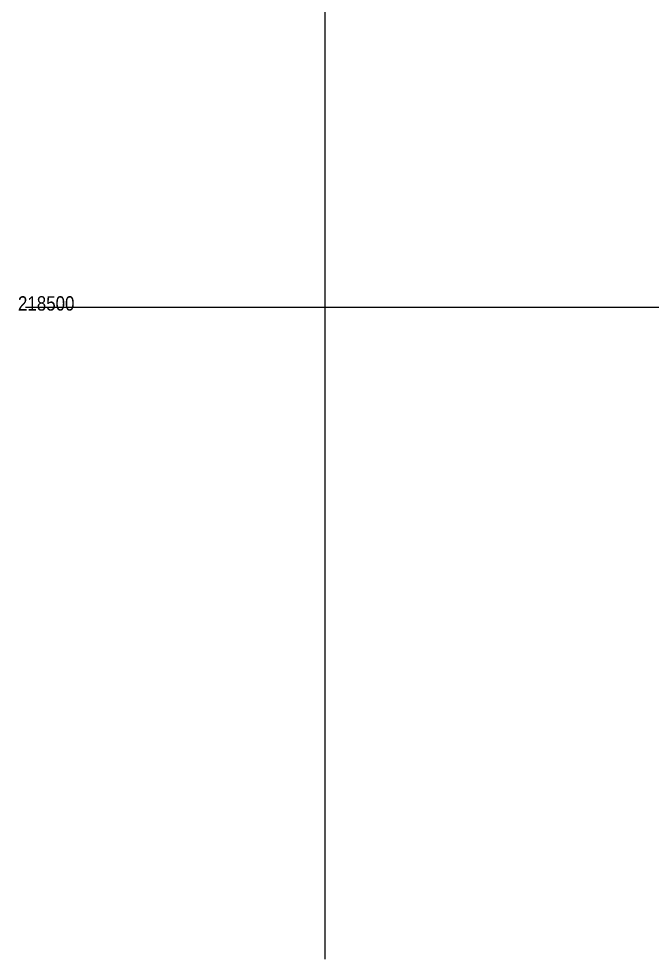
# Model space of a CAD drawing. Header units: inches. Extents: x 0 to 2523, y 0 to 1782.
# Drawn here: x 747 to 1099, y 677 to 1200 of the extents above; entities that cross this region are included whole.
import ezdxf

# ---------------------------------------------------------------- set-up
doc = ezdxf.new("R2010")
doc.units = ezdxf.units.IN
doc.header["$LTSCALE"] = 12
doc.header["$MEASUREMENT"] = 0
doc.layers.add('CV-GRID-LINE', color=1, linetype='Continuous')
doc.layers.add('CV-GRID-TEXT', color=4, linetype='Continuous')
doc.styles.add('GHS', font='Dotum.ttf')

msp = doc.modelspace()

# ---------------------------------------------------------------- linework, layer by layer
at = {"layer": 'CV-GRID-LINE', "linetype": 'Continuous'}
for p, q in [((916.95, 1539.56), (916.95, 1039.56)), ((916.95, 1539.56), (916.95, 1039.56)), ((750.28, 1039.56), (916.95, 1039.56)), ((750.28, 1039.56), (916.95, 1039.56)), ((916.95, 1039.56), (1416.95, 1039.56)), ((916.95, 1039.56), (916.95, 676.89)), ((916.95, 1039.56), (1416.95, 1039.56)), ((916.95, 1039.56), (916.95, 676.89))]:
    msp.add_line(p, q, dxfattribs=at)

# ---------------------------------------------------------------- texts
at = {"layer": 'CV-GRID-TEXT', "linetype": 'Continuous', "style": 'GHS', "width": 0.9}
msp.add_text('218500', height=8, dxfattribs=at).set_placement((746.13, 1037.72))

doc.saveas('drawing.dxf')
